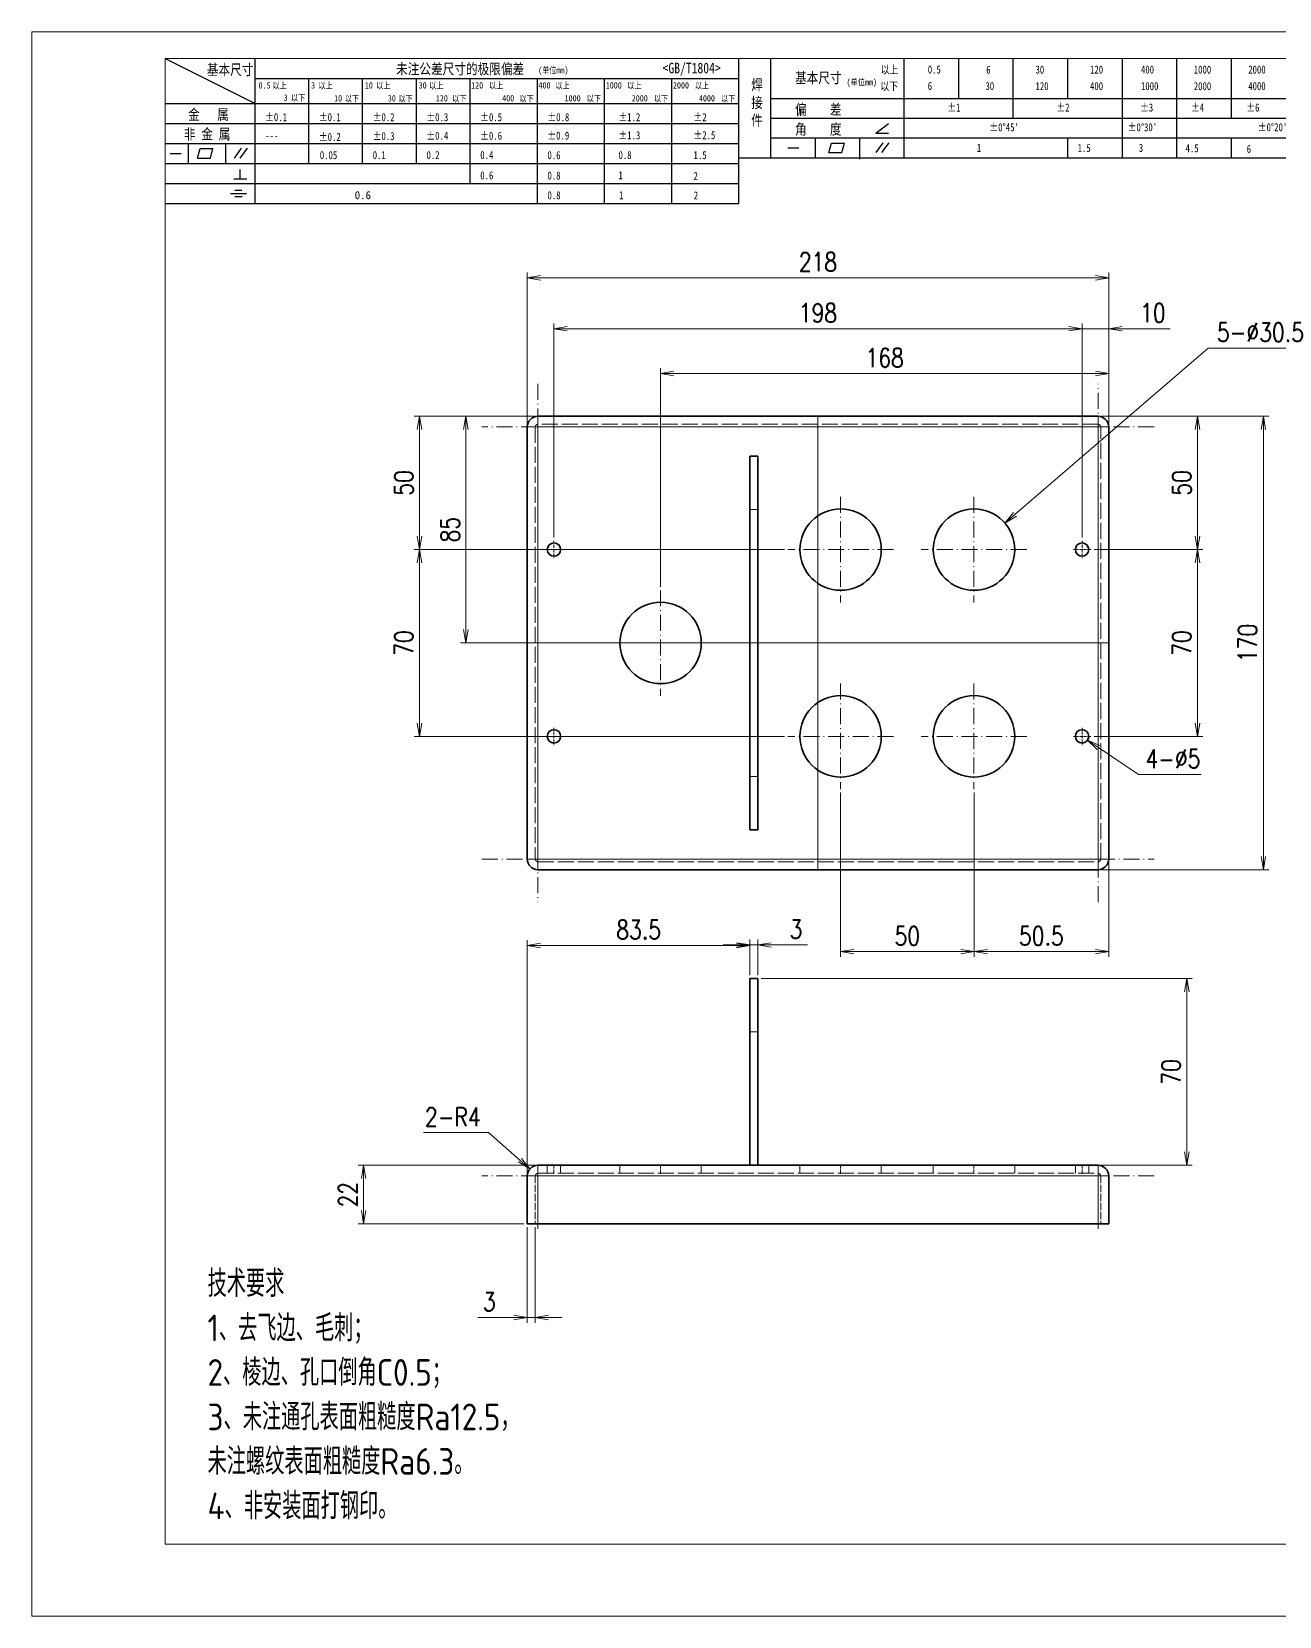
# Model space of a CAD drawing. Header units: millimetres. Extents: x 1333 to 209312, y -42879 to 359.
# Drawn here: x 134588 to 135055, y -1081 to -487 of the extents above; entities that cross this region are included whole.
import ezdxf

# ---------------------------------------------------------------- set-up
doc = ezdxf.new("R2010")
doc.units = ezdxf.units.MM
doc.header["$LTSCALE"] = 0.5
doc.linetypes.add('DASHDOT', pattern=[18.5, 12, -3, 0.5, -3])
doc.linetypes.add('DASHED', pattern=[15, 12, -3])
for name, color, linetype, lineweight in [('CENTER', 2, 'DASHDOT', 15), ('DRAWING', 7, 'Continuous', 35), ('HIDDEN', 1, 'DASHED', 18), ('图框', 7, 'Continuous', 18), ('标注线', 3, 'Continuous', 18)]:
    doc.layers.add(name, color=color, linetype=linetype, lineweight=lineweight)
doc.layers.add('DIM', color=3, linetype='Continuous')
doc.layers.add('图\\M+19E79\\M+195B6\\M+18E9A', color=7, linetype='Continuous')
doc.layers.add('打印', color=7, linetype='Continuous', lineweight=15, plot=False)
doc.layers.add('打印-禁用', color=7, linetype='Continuous', lineweight=15, plot=False)
doc.styles.add('DIM', font='romans.shx', dxfattribs={"width": 0.8, "bigfont": 'bigfont.shx'})
doc.styles.add('国标', font='simfang.ttf', dxfattribs={"width": 0.8})
doc.styles.add('机械长仿宋', font='gbenor.shx', dxfattribs={"height": 1, "bigfont": 'gbcbig.shx'})
doc.dimstyles.new('XR 1-2$0', dxfattribs={"dimscale": 2, "dimtxt": 3.5, "dimasz": 2.5, "dimexe": 1, "dimexo": 0.625, "dimgap": 1.2, "dimtad": 1, "dimdsep": 46, "dimtxsty": 'DIM', "dimblk": 'OPEN', "dimcen": 0, "dimclrd": 8, "dimclre": 8, "dimclrt": 2, "dimazin": 2, "dimtfac": 0.5, "dimtmove": 0, "dimatfit": 3, "dimldrblk": 'OPEN', "dimfxl": 0, "dimtolj": 2, "dimlwd": 13, "dimlwe": 13, "dimarcsym": 0})
doc.dimstyles.new('XR 1-2$3', dxfattribs={"dimscale": 2, "dimtxt": 3.5, "dimasz": 2.5, "dimexe": 1, "dimexo": 0.625, "dimgap": 1.2, "dimtad": 1, "dimtoh": 1, "dimdsep": 46, "dimtxsty": 'DIM', "dimblk": 'OPEN', "dimcen": 0, "dimclrd": 8, "dimclre": 8, "dimclrt": 2, "dimazin": 2, "dimtfac": 0.5, "dimtofl": 0, "dimtmove": 0, "dimatfit": 3, "dimldrblk": 'OPEN', "dimfxl": 0, "dimtolj": 2, "dimlwd": 18, "dimlwe": 18, "dimarcsym": 0})
doc.dimstyles.new('XR 1-2$4', dxfattribs={"dimscale": 2, "dimtxt": 3.5, "dimasz": 2.5, "dimexe": 1, "dimexo": 0.625, "dimgap": 1.2, "dimtad": 1, "dimtoh": 1, "dimdsep": 46, "dimtxsty": 'DIM', "dimblk": 'OPEN', "dimcen": 0, "dimclrd": 8, "dimclre": 8, "dimclrt": 2, "dimazin": 2, "dimtfac": 0.5, "dimtofl": 0, "dimtmove": 0, "dimatfit": 3, "dimldrblk": 'OPEN', "dimfxl": 0, "dimtolj": 2, "dimlwd": 18, "dimlwe": 18, "dimarcsym": 0})

# ---------------------------------------------------------------- blocks, each defined once
blk = doc.blocks.new('GZDEH零件A3图框V01版')
at = {"layer": '图\\M+19E79\\M+195B6\\M+18E9A', "color": 9}
for p, q in [((2882.49, -1554.46), (2899.37, -1562.92)), ((2899.37, -1581.67), (2899.37, -1554.46)), ((2990.09, -1581.67), (2990.09, -1554.46)), ((2996.09, -1573.08), (2996.09, -1554.46)), ((3021.09, -1561.98), (3021.09, -1554.46)), ((3031.31, -1561.98), (3031.31, -1554.46)), ((3041.53, -1561.98), (3041.53, -1554.46)), ((3051.75, -1561.98), (3051.75, -1554.46)), ((3061.98, -1561.98), (3061.98, -1554.46)), ((3072.2, -1561.98), (3072.2, -1554.46)), ((3082.42, -1561.98), (3082.42, -1554.46)), ((2899.37, -1558.24), (2990.09, -1558.24)), ((2909.45, -1574.17), (2909.45, -1558.24)), ((2919.53, -1574.17), (2919.53, -1558.24)), ((2929.61, -1574.17), (2929.61, -1558.24)), ((2939.69, -1577.92), (2939.69, -1558.24)), ((2952.29, -1581.67), (2952.29, -1558.24)), ((2964.89, -1581.67), (2964.89, -1558.24)), ((2977.49, -1581.67), (2977.49, -1558.24)), ((2996.09, -1561.98), (3113.09, -1561.98)), ((3021.09, -1573.08), (3021.09, -1561.98)), ((3041.53, -1565.68), (3041.53, -1561.98)), ((3061.98, -1573.08), (3061.98, -1561.98)), ((3072.2, -1573.08), (3072.2, -1561.98)), ((3082.42, -1565.68), (3082.42, -1561.98)), ((2882.49, -1562.92), (2990.09, -1562.92)), ((2882.49, -1566.67), (2990.09, -1566.67)), ((2996.09, -1565.68), (3113.09, -1565.68)), ((3015.75, -1568.51), (3018.15, -1566.66)), ((2882.49, -1570.42), (2990.09, -1570.42)), ((2886.92, -1574.12), (2886.92, -1570.42)), ((2893.91, -1574.12), (2893.91, -1570.42)), ((2996.09, -1569.38), (3113.09, -1569.38)), ((3004.42, -1573.08), (3004.42, -1569.38)), ((3006.97, -1572.12), (3007.45, -1570.33)), ((3007.45, -1570.33), (3009.86, -1570.33)), ((3009.39, -1572.12), (3009.86, -1570.33)), ((3012.75, -1573.08), (3012.75, -1569.38)), ((3015.75, -1568.51), (3018.15, -1568.51)), ((3015.81, -1572.12), (3017.15, -1570.26)), ((3016.89, -1572.12), (3018.23, -1570.26)), ((3051.75, -1573.08), (3051.75, -1569.38)), ((3082.42, -1573.08), (3082.42, -1569.48)), ((2883.43, -1572.27), (2885.49, -1572.27)), ((2888.59, -1573.16), (2889.07, -1571.37)), ((2888.59, -1573.16), (2891, -1573.16)), ((2889.07, -1571.37), (2891.48, -1571.37)), ((2891, -1573.16), (2891.48, -1571.37)), ((2895.52, -1573.16), (2896.85, -1571.3)), ((2896.6, -1573.16), (2897.94, -1571.3)), ((2990.09, -1573.08), (3113.09, -1573.08)), ((2999.26, -1571.23), (3001.32, -1571.23)), ((3006.97, -1572.12), (3009.39, -1572.12)), ((3012.75, -1573.33), (3012.75, -1573.08)), ((2882.49, -1574.17), (2990.09, -1574.17)), ((2895.42, -1577.05), (2897.81, -1577.05)), ((2896.58, -1577.05), (2896.58, -1575.28)), ((2882.49, -1577.92), (2990.09, -1577.92)), ((2894.79, -1579.77), (2897.77, -1579.77)), ((2895.57, -1579.17), (2896.92, -1579.17)), ((2882.49, -1581.67), (2990.09, -1581.67)), ((2895.57, -1580.37), (2896.93, -1580.37))]:
    blk.add_line(p, q, dxfattribs=at)
at = {"layer": '图框', "linetype": 'Continuous'}
for p, q in [((2882.49, -1554.46), (2882.49, -1832.96)), ((3272.49, -1554.46), (2882.49, -1554.46)), ((2882.49, -1832.96), (3272.49, -1832.96))]:
    blk.add_line(p, q, dxfattribs=at)
at = {"layer": '打印-禁用', "linetype": 'Continuous'}
for p, q in [((2857.49, -1549.46), (2857.49, -1846.46)), ((3277.49, -1549.46), (2857.49, -1549.46)), ((2857.49, -1846.46), (3277.49, -1846.46))]:
    blk.add_line(p, q, dxfattribs=at)
at = {"layer": '图\\M+19E79\\M+195B6\\M+18E9A', "color": 9, "style": '国标', "width": 0.8}
for s, height, p in [('基本尺寸', 2, (2890.33, -1557.58)), ('未注公差尺寸的极限偏差', 2, (2925.81, -1557.44)), ('<GB/T1804>', 2, (2975.78, -1557.27)), ('以上', 1.5, (3016.64, -1557.33)), ('0.5', 1.5, (3025.49, -1557.3)), ('6', 1.5, (3036.45, -1557.34)), ('30', 1.5, (3045.69, -1557.31)), ('120', 1.5, (3055.91, -1557.31)), ('400', 1.5, (3065.46, -1557.31)), ('1000', 1.5, (3075.36, -1557.31)), ('2000', 1.5, (3085.57, -1557.31)), ('30', 1.2, (2930.04, -1560.11)), ('基本尺寸', 2, (3000.6, -1559.1)), ('以下', 1.5, (3016.58, -1560.43)), ('6', 1.5, (3025.49, -1560.38)), ('30', 1.5, (3036.31, -1560.39)), ('120', 1.5, (3045.69, -1560.41)), ('400', 1.5, (3055.91, -1560.41)), ('1000', 1.5, (3065.46, -1560.41)), ('2000', 1.5, (3075.36, -1560.41)), ('4000', 1.5, (3085.57, -1560.41)), ('金   属', 2, (2886.82, -1565.98)), ('±0.1', 1.5, (2901.27, -1566.23)), ('±0.1', 1.5, (2911.35, -1566.23)), ('±0.2', 1.5, (2921.43, -1566.23)), ('±0.3', 1.5, (2931.51, -1566.23)), ('±0.5', 1.5, (2941.59, -1566.23)), ('±0.8', 1.5, (2954.19, -1566.23)), ('±1.2', 1.5, (2967.51, -1566.23)), ('±2', 1.5, (2981.58, -1566.23)), ('偏    差', 2, (3000.6, -1565.04)), ('±1', 1.5, (3029.16, -1564.42)), ('±2', 1.5, (3049.61, -1564.42)), ('±3', 1.5, (3065.3, -1564.42)), ('±4', 1.5, (3074.85, -1564.42)), ('±6', 1.5, (3085.22, -1564.42)), ('非 金 属', 2, (2886.02, -1569.65)), ('±0.3', 1.5, (2921.43, -1569.77)), ('±0.4', 1.5, (2931.51, -1569.71)), ('±0.6', 1.5, (2941.59, -1569.71)), ('±0.9', 1.5, (2954.19, -1569.68)), ('±1.3', 1.5, (2967.51, -1569.62)), ('±2.5', 1.5, (2981.58, -1569.61)), ('角    度', 2, (3000.6, -1568.74)), ("±0%%D45'", 1.5, (3037.06, -1568.12)), ("±0%%D30'", 1.5, (3062.98, -1568.12)), ("±0%%D20'", 1.5, (3087.38, -1568.12)), ('---', 1.5, (2901.27, -1569.65)), ('±0.2', 1.5, (2911.35, -1569.92)), ('1', 1.5, (3034.69, -1571.98)), ('1.5', 1.5, (3053.59, -1572.01)), ('3', 1.5, (3065.05, -1571.98)), ('4.5', 1.5, (3073.82, -1572.05)), ('6', 1.5, (3085.28, -1572.19)), ('0.1', 1.5, (2921.43, -1573.34)), ('0.2', 1.5, (2931.51, -1573.33)), ('0.4', 1.5, (2941.59, -1573.33)), ('0.6', 1.5, (2954.19, -1573.35)), ('0.8', 1.5, (2967.51, -1573.33)), ('1.5', 1.5, (2981.58, -1573.34)), ('0.6', 1.5, (2941.59, -1577.14)), ('0.8', 1.5, (2954.19, -1577.17)), ('1', 1.5, (2967.51, -1577.12)), ('2', 1.5, (2981.58, -1577.26)), ('0.8', 1.5, (2954.19, -1580.87)), ('1', 1.5, (2967.59, -1580.86)), ('2', 1.5, (2981.62, -1580.89))]:
    blk.add_text(s, height=height, dxfattribs=at).set_placement(p)
at = {"layer": '图\\M+19E79\\M+195B6\\M+18E9A', "color": 9, "lineweight": 15, "style": '国标', "width": 0.8}
for s, p in [('(单位mm)', (2952.44, -1557.27)), ('0.5', (2900.03, -1560.11)), ('以上', (2902.64, -1560.16)), ('3', (2909.88, -1560.11)), ('以上', (2911.25, -1560.16)), ('10', (2919.96, -1560.11)), ('以上', (2922.09, -1560.16)), ('以上', (2932.02, -1560.16)), ('120', (2939.88, -1560.11)), ('以上', (2943.21, -1560.16)), ('400', (2952.52, -1560.11)), ('以上', (2955.68, -1560.16)), ('1000', (2965.12, -1560.11)), ('以上', (2969.16, -1560.16)), ('2000', (2977.72, -1560.11)), ('以上', (2981.8, -1560.16)), ('(单位mm)', (3010.27, -1559.51)), ('3', (2904.73, -1562.41)), ('以下', (2906.1, -1562.46)), ('10', (2914.19, -1562.54)), ('以下', (2916.18, -1562.59)), ('30', (2924.27, -1562.54)), ('以下', (2926.26, -1562.59)), ('120', (2933.26, -1562.54)), ('以下', (2936.34, -1562.59)), ('400', (2945.7, -1562.54)), ('以下', (2948.94, -1562.59)), ('1000', (2957.41, -1562.54)), ('以下', (2961.54, -1562.59)), ('2000', (2969.99, -1562.54)), ('以下', (2974.14, -1562.59)), ('4000', (2982.59, -1562.54)), ('以下', (2986.74, -1562.59))]:
    blk.add_text(s, height=1.2, dxfattribs=at).set_placement(p)
at = {"layer": '图\\M+19E79\\M+195B6\\M+18E9A', "color": 9, "lineweight": 13, "style": '国标'}
blk.add_text('0.6', height=1.5, dxfattribs=at).set_placement((2918.05, -1580.85))
at = {"layer": '图\\M+19E79\\M+195B6\\M+18E9A', "color": 9, "style": '国标'}
for s, insert, char_height, width, attachment_point in [('焊\\P接\\P件', (2992.39, -1558.41), 2, 3.1877, 1), ('0.05', (2911.51, -1573.37), 1.5, 5.1982, 7)]:
    blk.add_mtext(s, dxfattribs=dict(at, insert=insert, char_height=char_height, width=width, attachment_point=attachment_point))
blk = doc.blocks.new('DEH A3')
at = {"layer": '图框'}
blk.add_blockref('GZDEH零件A3图框V01版', (-2857.49, 1846.46), dxfattribs=at)
blk = doc.blocks.new('_Open')
at = {"color": 0, "linetype": 'ByBlock', "lineweight": -2}
for p, q in [((-1, 0.17), (0, 0)), ((-1, -0.17), (0, 0)), ((0, 0), (-1, 0))]:
    blk.add_line(p, q, dxfattribs=at)
blk = doc.blocks.new('*D625')
at = {"layer": 'Defpoints', "color": 0, "transparency": 16777216}
for p in [(134773.37, -579.66), (134773.37, -635.57), (134991.37, -635.57)]:
    blk.add_point(p, dxfattribs=at)
at = {"layer": 'DIM', "color": 8, "lineweight": 13, "transparency": 16777216}
for p, q in [((134773.37, -634.32), (134773.37, -577.66)), ((134986.37, -579.66), (134778.37, -579.66)), ((134991.37, -634.32), (134991.37, -577.66))]:
    blk.add_line(p, q, dxfattribs=at)
at = {"layer": 'DIM', "color": 8, "linetype": 'ByBlock', "lineweight": 13, "transparency": 16777216, "xscale": 5, "yscale": 5, "zscale": 5, "rotation": 180}
blk.add_blockref('_Open', (134773.37, -579.66), dxfattribs=at)
at = {"layer": 'DIM', "color": 8, "linetype": 'ByBlock', "lineweight": 13, "transparency": 16777216, "xscale": 5, "yscale": 5, "zscale": 5}
blk.add_blockref('_Open', (134991.37, -579.66), dxfattribs=at)
at = {"layer": 'DIM', "color": 2, "transparency": 16777216, "insert": (134882.37, -573.76), "char_height": 7, "attachment_point": 5, "style": 'DIM'}
blk.add_mtext('\\A2;218', dxfattribs=at)
blk = doc.blocks.new('*D626')
at = {"layer": 'Defpoints', "color": 0, "transparency": 16777216}
for p in [(134991.37, -598.76), (134991.37, -635.57), (134981.37, -678.32)]:
    blk.add_point(p, dxfattribs=at)
at = {"layer": 'DIM', "color": 8, "lineweight": 13, "transparency": 16777216}
for p, q in [((134976.37, -598.76), (134971.37, -598.76)), ((134981.37, -677.07), (134981.37, -596.76)), ((134981.37, -598.76), (134991.37, -598.76)), ((134991.37, -634.32), (134991.37, -596.76)), ((134996.37, -598.76), (135014.43, -598.76))]:
    blk.add_line(p, q, dxfattribs=at)
at = {"layer": 'DIM', "color": 8, "linetype": 'ByBlock', "lineweight": 13, "transparency": 16777216, "xscale": 5, "yscale": 5, "zscale": 5}
blk.add_blockref('_Open', (134981.37, -598.76), dxfattribs=at)
at = {"layer": 'DIM', "color": 8, "linetype": 'ByBlock', "lineweight": 13, "transparency": 16777216, "xscale": 5, "yscale": 5, "zscale": 5, "rotation": 180}
blk.add_blockref('_Open', (134991.37, -598.76), dxfattribs=at)
at = {"layer": 'DIM', "color": 2, "transparency": 16777216, "insert": (135007.9, -592.86), "char_height": 7, "attachment_point": 5, "style": 'DIM'}
blk.add_mtext('\\A2;10', dxfattribs=at)
blk = doc.blocks.new('*D627')
at = {"layer": 'Defpoints', "color": 0, "transparency": 16777216}
for p in [(134783.37, -598.76), (134783.37, -678.32), (134981.37, -678.32)]:
    blk.add_point(p, dxfattribs=at)
at = {"layer": 'DIM', "color": 8, "lineweight": 13, "transparency": 16777216}
for p, q in [((134783.37, -677.07), (134783.37, -596.76)), ((134976.37, -598.76), (134788.37, -598.76)), ((134981.37, -677.07), (134981.37, -596.76))]:
    blk.add_line(p, q, dxfattribs=at)
at = {"layer": 'DIM', "color": 8, "linetype": 'ByBlock', "lineweight": 13, "transparency": 16777216, "xscale": 5, "yscale": 5, "zscale": 5, "rotation": 180}
blk.add_blockref('_Open', (134783.37, -598.76), dxfattribs=at)
at = {"layer": 'DIM', "color": 8, "linetype": 'ByBlock', "lineweight": 13, "transparency": 16777216, "xscale": 5, "yscale": 5, "zscale": 5}
blk.add_blockref('_Open', (134981.37, -598.76), dxfattribs=at)
at = {"layer": 'DIM', "color": 2, "transparency": 16777216, "insert": (134882.37, -592.86), "char_height": 7, "attachment_point": 5, "style": 'DIM'}
blk.add_mtext('\\A2;198', dxfattribs=at)
blk = doc.blocks.new('*D628')
at = {"layer": 'Defpoints', "color": 0, "transparency": 16777216}
for p in [(134987.37, -631.57), (135024.65, -631.57), (134984.62, -681.57)]:
    blk.add_point(p, dxfattribs=at)
at = {"layer": 'DIM', "color": 8, "lineweight": 13, "transparency": 16777216}
for p, q in [((134988.62, -631.57), (135026.65, -631.57)), ((135024.65, -676.57), (135024.65, -636.57)), ((134985.87, -681.57), (135026.65, -681.57))]:
    blk.add_line(p, q, dxfattribs=at)
at = {"layer": 'DIM', "color": 8, "linetype": 'ByBlock', "lineweight": 13, "transparency": 16777216, "xscale": 5, "yscale": 5, "zscale": 5}
for p, rotation in [((135024.65, -631.57), 90), ((135024.65, -681.57), 270)]:
    blk.add_blockref('_Open', p, dxfattribs=dict(at, rotation=rotation))
at = {"layer": 'DIM', "color": 2, "transparency": 16777216, "insert": (135018.75, -656.57), "char_height": 7, "attachment_point": 5, "rotation": 90, "style": 'DIM'}
blk.add_mtext('\\A2;50', dxfattribs=at)
blk = doc.blocks.new('*D629')
at = {"layer": 'Defpoints', "color": 0, "transparency": 16777216}
for p in [(134984.62, -681.57), (134984.62, -751.57), (135024.65, -751.57)]:
    blk.add_point(p, dxfattribs=at)
at = {"layer": 'DIM', "color": 8, "lineweight": 13, "transparency": 16777216}
for p, q in [((134985.87, -681.57), (135026.65, -681.57)), ((135024.65, -686.57), (135024.65, -746.57)), ((134985.87, -751.57), (135026.65, -751.57))]:
    blk.add_line(p, q, dxfattribs=at)
at = {"layer": 'DIM', "color": 8, "linetype": 'ByBlock', "lineweight": 13, "transparency": 16777216, "xscale": 5, "yscale": 5, "zscale": 5}
for p, rotation in [((135024.65, -681.57), 90), ((135024.65, -751.57), 270)]:
    blk.add_blockref('_Open', p, dxfattribs=dict(at, rotation=rotation))
at = {"layer": 'DIM', "color": 2, "transparency": 16777216, "insert": (135018.75, -716.57), "char_height": 7, "attachment_point": 5, "rotation": 90, "style": 'DIM'}
blk.add_mtext('\\A2;70', dxfattribs=at)
blk = doc.blocks.new('*D630')
at = {"layer": 'Defpoints', "color": 0, "transparency": 16777216}
for p in [(134987.37, -631.57), (135049.37, -631.57), (134987.37, -801.57)]:
    blk.add_point(p, dxfattribs=at)
at = {"layer": 'DIM', "color": 8, "lineweight": 13, "transparency": 16777216}
for p, q in [((134988.62, -631.57), (135051.37, -631.57)), ((135049.37, -796.57), (135049.37, -636.57)), ((134988.62, -801.57), (135051.37, -801.57))]:
    blk.add_line(p, q, dxfattribs=at)
at = {"layer": 'DIM', "color": 8, "linetype": 'ByBlock', "lineweight": 13, "transparency": 16777216, "xscale": 5, "yscale": 5, "zscale": 5}
for p, rotation in [((135049.37, -631.57), 90), ((135049.37, -801.57), 270)]:
    blk.add_blockref('_Open', p, dxfattribs=dict(at, rotation=rotation))
at = {"layer": 'DIM', "color": 2, "transparency": 16777216, "insert": (135043.47, -716.57), "char_height": 7, "attachment_point": 5, "rotation": 90, "style": 'DIM'}
blk.add_mtext('\\A2;170', dxfattribs=at)
blk = doc.blocks.new('*D631')
at = {"layer": 'Defpoints', "color": 0, "transparency": 16777216}
for p in [(134940.87, -771.4), (134991.37, -797.57), (134991.37, -832.28)]:
    blk.add_point(p, dxfattribs=at)
at = {"layer": 'DIM', "color": 8, "lineweight": 13, "transparency": 16777216}
for p, q in [((134940.87, -772.65), (134940.87, -834.28)), ((134991.37, -798.82), (134991.37, -834.28)), ((134945.87, -832.28), (134986.37, -832.28))]:
    blk.add_line(p, q, dxfattribs=at)
at = {"layer": 'DIM', "color": 8, "linetype": 'ByBlock', "lineweight": 13, "transparency": 16777216, "xscale": 5, "yscale": 5, "zscale": 5, "rotation": 180}
blk.add_blockref('_Open', (134940.87, -832.28), dxfattribs=at)
at = {"layer": 'DIM', "color": 8, "linetype": 'ByBlock', "lineweight": 13, "transparency": 16777216, "xscale": 5, "yscale": 5, "zscale": 5}
blk.add_blockref('_Open', (134991.37, -832.28), dxfattribs=at)
at = {"layer": 'DIM', "color": 2, "transparency": 16777216, "insert": (134966.12, -826.38), "char_height": 7, "attachment_point": 5, "style": 'DIM'}
blk.add_mtext('\\A2;50.5', dxfattribs=at)
blk = doc.blocks.new('*D632')
at = {"layer": 'Defpoints', "color": 0, "transparency": 16777216}
for p in [(134890.87, -771.4), (134940.87, -771.4), (134890.87, -832.28)]:
    blk.add_point(p, dxfattribs=at)
at = {"layer": 'DIM', "color": 8, "lineweight": 13, "transparency": 16777216}
for p, q in [((134890.87, -772.65), (134890.87, -834.28)), ((134940.87, -772.65), (134940.87, -834.28)), ((134935.87, -832.28), (134895.87, -832.28))]:
    blk.add_line(p, q, dxfattribs=at)
at = {"layer": 'DIM', "color": 8, "linetype": 'ByBlock', "lineweight": 13, "transparency": 16777216, "xscale": 5, "yscale": 5, "zscale": 5, "rotation": 180}
blk.add_blockref('_Open', (134890.87, -832.28), dxfattribs=at)
at = {"layer": 'DIM', "color": 8, "linetype": 'ByBlock', "lineweight": 13, "transparency": 16777216, "xscale": 5, "yscale": 5, "zscale": 5}
blk.add_blockref('_Open', (134940.87, -832.28), dxfattribs=at)
at = {"layer": 'DIM', "color": 2, "transparency": 16777216, "insert": (134915.87, -826.38), "char_height": 7, "attachment_point": 5, "style": 'DIM'}
blk.add_mtext('\\A2;50', dxfattribs=at)
blk = doc.blocks.new('*D633')
at = {"layer": 'Defpoints', "color": 0, "transparency": 16777216}
for p in [(134732.96, -631.57), (134777.37, -631.57), (134871.04, -681.57)]:
    blk.add_point(p, dxfattribs=at)
at = {"layer": 'DIM', "color": 8, "lineweight": 13, "transparency": 16777216}
for p, q in [((134776.12, -631.57), (134730.96, -631.57)), ((134732.96, -676.57), (134732.96, -636.57)), ((134869.79, -681.57), (134730.96, -681.57))]:
    blk.add_line(p, q, dxfattribs=at)
at = {"layer": 'DIM', "color": 8, "linetype": 'ByBlock', "lineweight": 13, "transparency": 16777216, "xscale": 5, "yscale": 5, "zscale": 5}
for p, rotation in [((134732.96, -631.57), 90), ((134732.96, -681.57), 270)]:
    blk.add_blockref('_Open', p, dxfattribs=dict(at, rotation=rotation))
at = {"layer": 'DIM', "color": 2, "transparency": 16777216, "insert": (134727.06, -656.57), "char_height": 7, "attachment_point": 5, "rotation": 90, "style": 'DIM'}
blk.add_mtext('\\A2;50', dxfattribs=at)
blk = doc.blocks.new('*D634')
at = {"layer": 'Defpoints', "color": 0, "transparency": 16777216}
for p in [(134871.04, -681.57), (134732.96, -751.57), (134871.04, -751.57)]:
    blk.add_point(p, dxfattribs=at)
at = {"layer": 'DIM', "color": 8, "lineweight": 13, "transparency": 16777216}
for p, q in [((134869.79, -681.57), (134730.96, -681.57)), ((134732.96, -686.57), (134732.96, -746.57)), ((134869.79, -751.57), (134730.96, -751.57))]:
    blk.add_line(p, q, dxfattribs=at)
at = {"layer": 'DIM', "color": 8, "linetype": 'ByBlock', "lineweight": 13, "transparency": 16777216, "xscale": 5, "yscale": 5, "zscale": 5}
for p, rotation in [((134732.96, -681.57), 90), ((134732.96, -751.57), 270)]:
    blk.add_blockref('_Open', p, dxfattribs=dict(at, rotation=rotation))
at = {"layer": 'DIM', "color": 2, "transparency": 16777216, "insert": (134727.06, -716.57), "char_height": 7, "attachment_point": 5, "rotation": 90, "style": 'DIM'}
blk.add_mtext('\\A2;70', dxfattribs=at)
blk = doc.blocks.new('*D635')
at = {"layer": 'Defpoints', "color": 0, "transparency": 16777216}
for p in [(134750.34, -631.57), (134777.37, -631.57), (134803.54, -716.57)]:
    blk.add_point(p, dxfattribs=at)
at = {"layer": 'DIM', "color": 8, "lineweight": 13, "transparency": 16777216}
for p, q in [((134776.12, -631.57), (134748.34, -631.57)), ((134750.34, -711.57), (134750.34, -636.57)), ((134802.29, -716.57), (134748.34, -716.57))]:
    blk.add_line(p, q, dxfattribs=at)
at = {"layer": 'DIM', "color": 8, "linetype": 'ByBlock', "lineweight": 13, "transparency": 16777216, "xscale": 5, "yscale": 5, "zscale": 5}
for p, rotation in [((134750.34, -631.57), 90), ((134750.34, -716.57), 270)]:
    blk.add_blockref('_Open', p, dxfattribs=dict(at, rotation=rotation))
at = {"layer": 'DIM', "color": 2, "transparency": 16777216, "insert": (134744.44, -674.07), "char_height": 7, "attachment_point": 5, "rotation": 90, "style": 'DIM'}
blk.add_mtext('\\A2;85', dxfattribs=at)
blk = doc.blocks.new('*D636')
at = {"layer": 'Defpoints', "color": 0, "transparency": 16777216}
for p in [(134991.37, -615.54), (134991.37, -635.57), (134823.37, -696.75)]:
    blk.add_point(p, dxfattribs=at)
at = {"layer": 'DIM', "color": 8, "lineweight": 13, "transparency": 16777216}
for p, q in [((134823.37, -695.5), (134823.37, -613.54)), ((134828.37, -615.54), (134986.37, -615.54)), ((134991.37, -634.32), (134991.37, -613.54))]:
    blk.add_line(p, q, dxfattribs=at)
at = {"layer": 'DIM', "color": 8, "linetype": 'ByBlock', "lineweight": 13, "transparency": 16777216, "xscale": 5, "yscale": 5, "zscale": 5, "rotation": 180}
blk.add_blockref('_Open', (134823.37, -615.54), dxfattribs=at)
at = {"layer": 'DIM', "color": 8, "linetype": 'ByBlock', "lineweight": 13, "transparency": 16777216, "xscale": 5, "yscale": 5, "zscale": 5}
blk.add_blockref('_Open', (134991.37, -615.54), dxfattribs=at)
at = {"layer": 'DIM', "color": 2, "transparency": 16777216, "insert": (134907.37, -609.64), "char_height": 7, "attachment_point": 5, "style": 'DIM'}
blk.add_mtext('\\A2;168', dxfattribs=at)
blk = doc.blocks.new('*D637')
at = {"layer": 'Defpoints', "color": 0, "transparency": 16777216}
for p in [(134952.43, -671.63), (134929.3, -691.52)]:
    blk.add_point(p, dxfattribs=at)
at = {"layer": 'DIM', "color": 8, "lineweight": 18, "transparency": 16777216}
for p in [(134956.22, -668.36), (135065.49, -606.01)]:
    blk.add_line(p, (135028.69, -606.01), dxfattribs=at)
at = {"layer": 'DIM', "color": 8, "linetype": 'ByBlock', "lineweight": 18, "transparency": 16777216, "xscale": 5, "yscale": 5, "zscale": 5, "rotation": 220.7072958631283}
blk.add_blockref('_Open', (134952.43, -671.63), dxfattribs=at)
at = {"layer": 'DIM', "color": 2, "transparency": 16777216, "insert": (135048.29, -600.11), "char_height": 7, "attachment_point": 5, "style": 'DIM'}
blk.add_mtext('\\A2;\\A2;5-∅30.5', dxfattribs=at)
blk = doc.blocks.new('*D638')
at = {"layer": 'Defpoints', "color": 0, "transparency": 16777216}
for p in [(134979.29, -750.17), (134983.44, -752.97)]:
    blk.add_point(p, dxfattribs=at)
at = {"layer": 'DIM', "color": 8, "lineweight": 18, "transparency": 16777216}
for p in [(134987.58, -755.77), (135025.99, -765.86)]:
    blk.add_line(p, (135002.52, -765.86), dxfattribs=at)
at = {"layer": 'DIM', "color": 8, "linetype": 'ByBlock', "lineweight": 18, "transparency": 16777216, "xscale": 5, "yscale": 5, "zscale": 5, "rotation": 145.9746082865263}
blk.add_blockref('_Open', (134983.44, -752.97), dxfattribs=at)
at = {"layer": 'DIM', "color": 2, "transparency": 16777216, "insert": (135015.46, -759.96), "char_height": 7, "attachment_point": 5, "style": 'DIM'}
blk.add_mtext('\\A2;\\A2;4-∅5', dxfattribs=at)
blk = doc.blocks.new('*D639')
at = {"layer": 'Defpoints', "color": 0, "transparency": 16777216}
for p in [(134856.87, -829.94), (134856.87, -842.36), (134773.37, -916.36)]:
    blk.add_point(p, dxfattribs=at)
at = {"layer": 'DIM', "color": 8, "lineweight": 13, "transparency": 16777216}
for p, q in [((134773.37, -915.11), (134773.37, -827.94)), ((134778.37, -829.94), (134851.87, -829.94)), ((134856.87, -841.11), (134856.87, -827.94))]:
    blk.add_line(p, q, dxfattribs=at)
at = {"layer": 'DIM', "color": 8, "linetype": 'ByBlock', "lineweight": 13, "transparency": 16777216, "xscale": 5, "yscale": 5, "zscale": 5, "rotation": 180}
blk.add_blockref('_Open', (134773.37, -829.94), dxfattribs=at)
at = {"layer": 'DIM', "color": 8, "linetype": 'ByBlock', "lineweight": 13, "transparency": 16777216, "xscale": 5, "yscale": 5, "zscale": 5}
blk.add_blockref('_Open', (134856.87, -829.94), dxfattribs=at)
at = {"layer": 'DIM', "color": 2, "transparency": 16777216, "insert": (134815.12, -824.04), "char_height": 7, "attachment_point": 5, "style": 'DIM'}
blk.add_mtext('\\A2;83.5', dxfattribs=at)
blk = doc.blocks.new('*D640')
at = {"layer": 'Defpoints', "color": 0, "transparency": 16777216}
for p in [(134859.87, -829.78), (134856.87, -842.36), (134859.87, -842.36)]:
    blk.add_point(p, dxfattribs=at)
at = {"layer": 'DIM', "color": 8, "lineweight": 13, "transparency": 16777216}
for p, q in [((134851.87, -829.78), (134846.87, -829.78)), ((134856.87, -841.11), (134856.87, -827.78)), ((134856.87, -829.78), (134859.87, -829.78)), ((134859.87, -841.11), (134859.87, -827.78)), ((134864.87, -829.78), (134878.4, -829.78))]:
    blk.add_line(p, q, dxfattribs=at)
at = {"layer": 'DIM', "color": 8, "linetype": 'ByBlock', "lineweight": 13, "transparency": 16777216, "xscale": 5, "yscale": 5, "zscale": 5}
blk.add_blockref('_Open', (134856.87, -829.78), dxfattribs=at)
at = {"layer": 'DIM', "color": 8, "linetype": 'ByBlock', "lineweight": 13, "transparency": 16777216, "xscale": 5, "yscale": 5, "zscale": 5, "rotation": 180}
blk.add_blockref('_Open', (134859.87, -829.78), dxfattribs=at)
at = {"layer": 'DIM', "color": 2, "transparency": 16777216, "insert": (134874.13, -823.88), "char_height": 7, "attachment_point": 5, "style": 'DIM'}
blk.add_mtext('\\A2;3', dxfattribs=at)
blk = doc.blocks.new('*D641')
at = {"layer": 'Defpoints', "color": 0, "transparency": 16777216}
for p in [(134777.37, -912.36), (134712.01, -934.36), (134773.37, -934.36)]:
    blk.add_point(p, dxfattribs=at)
at = {"layer": 'DIM', "color": 8, "lineweight": 13, "transparency": 16777216}
for p, q in [((134776.12, -912.36), (134710.01, -912.36)), ((134712.01, -917.36), (134712.01, -929.36)), ((134772.12, -934.36), (134710.01, -934.36))]:
    blk.add_line(p, q, dxfattribs=at)
at = {"layer": 'DIM', "color": 8, "linetype": 'ByBlock', "lineweight": 13, "transparency": 16777216, "xscale": 5, "yscale": 5, "zscale": 5}
for p, rotation in [((134712.01, -912.36), 90), ((134712.01, -934.36), 270)]:
    blk.add_blockref('_Open', p, dxfattribs=dict(at, rotation=rotation))
at = {"layer": 'DIM', "color": 2, "transparency": 16777216, "insert": (134706.11, -923.36), "char_height": 7, "attachment_point": 5, "rotation": 90, "style": 'DIM'}
blk.add_mtext('\\A2;22', dxfattribs=at)
blk = doc.blocks.new('*D642')
at = {"layer": 'Defpoints', "color": 0, "transparency": 16777216}
for p in [(134774.35, -913.73), (134777.37, -916.36)]:
    blk.add_point(p, dxfattribs=at)
at = {"layer": 'DIM', "color": 8, "lineweight": 18, "transparency": 16777216}
for p in [(134734.51, -900.13), (134770.59, -910.44)]:
    blk.add_line(p, (134758.78, -900.13), dxfattribs=at)
at = {"layer": 'DIM', "color": 8, "linetype": 'ByBlock', "lineweight": 18, "transparency": 16777216, "xscale": 5, "yscale": 5, "zscale": 5, "rotation": 318.862814475479}
blk.add_blockref('_Open', (134774.35, -913.73), dxfattribs=at)
at = {"layer": 'DIM', "color": 2, "transparency": 16777216, "insert": (134745.45, -894.23), "char_height": 7, "attachment_point": 5, "style": 'DIM'}
blk.add_mtext('\\A2;\\A2;2-R4', dxfattribs=at)
blk = doc.blocks.new('*D643')
at = {"layer": 'Defpoints', "color": 0, "transparency": 16777216}
for p in [(134859.87, -842.36), (135020.66, -842.36), (134987.37, -912.36)]:
    blk.add_point(p, dxfattribs=at)
at = {"layer": 'DIM', "color": 8, "lineweight": 13, "transparency": 16777216}
for p, q in [((134861.12, -842.36), (135022.66, -842.36)), ((135020.66, -907.36), (135020.66, -847.36)), ((134988.62, -912.36), (135022.66, -912.36))]:
    blk.add_line(p, q, dxfattribs=at)
at = {"layer": 'DIM', "color": 8, "linetype": 'ByBlock', "lineweight": 13, "transparency": 16777216, "xscale": 5, "yscale": 5, "zscale": 5}
for p, rotation in [((135020.66, -842.36), 90), ((135020.66, -912.36), 270)]:
    blk.add_blockref('_Open', p, dxfattribs=dict(at, rotation=rotation))
at = {"layer": 'DIM', "color": 2, "transparency": 16777216, "insert": (135014.76, -877.36), "char_height": 7, "attachment_point": 5, "rotation": 90, "style": 'DIM'}
blk.add_mtext('\\A2;70', dxfattribs=at)
blk = doc.blocks.new('*D644')
at = {"layer": 'Defpoints', "color": 0, "transparency": 16777216}
for p in [(134773.37, -934.36), (134776.37, -934.36), (134773.37, -969.41)]:
    blk.add_point(p, dxfattribs=at)
at = {"layer": 'DIM', "color": 8, "lineweight": 13, "transparency": 16777216}
for p, q in [((134773.37, -935.61), (134773.37, -971.41)), ((134776.37, -935.61), (134776.37, -971.41)), ((134768.37, -969.41), (134754.83, -969.41)), ((134776.37, -969.41), (134773.37, -969.41)), ((134781.37, -969.41), (134786.37, -969.41))]:
    blk.add_line(p, q, dxfattribs=at)
at = {"layer": 'DIM', "color": 8, "linetype": 'ByBlock', "lineweight": 13, "transparency": 16777216, "xscale": 5, "yscale": 5, "zscale": 5}
blk.add_blockref('_Open', (134773.37, -969.41), dxfattribs=at)
at = {"layer": 'DIM', "color": 8, "linetype": 'ByBlock', "lineweight": 13, "transparency": 16777216, "xscale": 5, "yscale": 5, "zscale": 5, "rotation": 180}
blk.add_blockref('_Open', (134776.37, -969.41), dxfattribs=at)
at = {"layer": 'DIM', "color": 2, "transparency": 16777216, "insert": (134759.1, -963.51), "char_height": 7, "attachment_point": 5, "style": 'DIM'}
blk.add_mtext('\\A2;3', dxfattribs=at)

msp = doc.modelspace()

# ---------------------------------------------------------------- linework, layer by layer
at = {"color": 7, "lineweight": 13, "ltscale": 0.1}
for p, q in [((134773.365, -635.572), (134777.365, -635.572)), ((134777.365, -635.572), (134777.365, -631.572)), ((134987.365, -631.572), (134987.365, -635.572)), ((134773.365, -797.572), (134777.365, -797.572)), ((134777.365, -797.572), (134777.365, -801.572)), ((134987.365, -801.572), (134987.365, -797.572)), ((134777.365, -912.364), (134777.365, -916.364)), ((134987.365, -916.364), (134987.365, -912.364)), ((134987.365, -916.364), (134991.365, -916.364))]:
    msp.add_line(p, q, dxfattribs=at)
at = {"color": 7, "lineweight": 13}
for p, q in [((134970.595, -635.572), (134777.365, -635.572)), ((134777.365, -635.572), (134777.365, -797.572)), ((134987.365, -797.572), (134987.365, -635.572)), ((134777.365, -797.572), (134970.595, -797.572)), ((134777.365, -916.364), (134987.365, -916.364))]:
    msp.add_line(p, q, dxfattribs=at)
at = {"color": 7, "lineweight": 13, "ltscale": 0.419262}
for p, q in [((134987.365, -635.572), (134970.595, -635.572)), ((134970.595, -797.572), (134987.365, -797.572))]:
    msp.add_line(p, q, dxfattribs=at)
at = {"color": 7, "lineweight": 13, "ltscale": 0.096593}
msp.add_line((134991.229, -635.572), (134987.365, -635.572), dxfattribs=at)
at = {"color": 7, "lineweight": 13, "ltscale": 0.003407}
msp.add_line((134991.365, -635.572), (134991.229, -635.572), dxfattribs=at)
at = {"color": 7, "lineweight": 13, "ltscale": 0.075}
for p, q in [((134859.865, -666.572), (134856.865, -666.572)), ((134856.865, -766.572), (134859.865, -766.572)), ((134856.865, -862.364), (134859.865, -862.364))]:
    msp.add_line(p, q, dxfattribs=at)
at = {"color": 7, "lineweight": 13, "ltscale": 0.025882}
for p, q in [((134988.4, -797.572), (134987.365, -797.572)), ((134777.365, -916.364), (134776.33, -916.364))]:
    msp.add_line(p, q, dxfattribs=at)
at = {"color": 7, "lineweight": 13, "ltscale": 0.074118}
for p, q in [((134991.365, -797.572), (134988.4, -797.572)), ((134776.33, -916.364), (134773.365, -916.364))]:
    msp.add_line(p, q, dxfattribs=at)
at = {"color": 7, "lineweight": 13, "ltscale": 0.45}
for p, q in [((134777.365, -916.364), (134777.365, -934.364)), ((134987.365, -916.364), (134987.365, -934.364))]:
    msp.add_line(p, q, dxfattribs=at)
at = {"layer": 'CENTER'}
for p, q in [((134777.365, -619.372), (134777.365, -813.772)), ((134987.365, -813.772), (134987.365, -619.372)), ((135008.365, -635.572), (134756.365, -635.572)), ((134890.865, -661.747), (134890.865, -701.397)), ((134940.865, -661.747), (134940.865, -701.397)), ((134910.69, -681.572), (134871.04, -681.572)), ((134960.69, -681.572), (134921.04, -681.572)), ((134823.365, -696.747), (134823.365, -736.397)), ((134843.19, -716.572), (134803.54, -716.572)), ((134890.865, -731.747), (134890.865, -771.397)), ((134940.865, -731.747), (134940.865, -771.397)), ((134910.69, -751.572), (134871.04, -751.572)), ((134960.69, -751.572), (134921.04, -751.572)), ((134756.365, -797.572), (135008.365, -797.572)), ((134777.365, -914.564), (134777.365, -936.165)), ((134987.365, -914.564), (134987.365, -936.165)), ((135008.365, -916.364), (134756.365, -916.364))]:
    msp.add_line(p, q, dxfattribs=at)
at = {"layer": 'CENTER', "ltscale": 0.090015}
for p, q in [((134860.165, -666.572), (134856.565, -666.572)), ((134856.565, -862.364), (134860.165, -862.364)), ((134783.365, -912.064), (134783.365, -915.665)), ((134823.365, -912.064), (134823.365, -915.665)), ((134890.865, -912.064), (134890.865, -915.665)), ((134940.865, -912.064), (134940.865, -915.665)), ((134981.365, -912.064), (134981.365, -915.665))]:
    msp.add_line(p, q, dxfattribs=at)
at = {"layer": 'CENTER', "ltscale": 0.1625}
for p, q in [((134786.615, -681.572), (134780.115, -681.572)), ((134783.365, -678.322), (134783.365, -684.822)), ((134984.615, -681.572), (134978.115, -681.572)), ((134981.365, -678.322), (134981.365, -684.822)), ((134783.365, -748.322), (134783.365, -754.822)), ((134981.365, -748.322), (134981.365, -754.822)), ((134786.615, -751.572), (134780.115, -751.572)), ((134984.615, -751.572), (134978.115, -751.572))]:
    msp.add_line(p, q, dxfattribs=at)
at = {"layer": 'CENTER', "ltscale": 0.09}
msp.add_line((134856.565, -766.572), (134860.165, -766.572), dxfattribs=at)
at = {"layer": 'DRAWING'}
for p, q in [((134773.365, -635.572), (134773.365, -797.572)), ((134987.365, -631.572), (134777.365, -631.572)), ((134991.365, -797.572), (134991.365, -635.572)), ((134856.865, -646.572), (134856.865, -666.572)), ((134859.865, -666.572), (134859.865, -646.572)), ((134856.865, -766.572), (134856.865, -666.572)), ((134859.865, -766.572), (134859.865, -666.572)), ((134856.865, -786.572), (134856.865, -766.572)), ((134859.865, -786.572), (134859.865, -766.572)), ((134777.365, -801.572), (134987.365, -801.572)), ((134856.865, -862.364), (134856.865, -842.364)), ((134859.865, -862.364), (134859.865, -842.364)), ((134856.865, -862.364), (134856.865, -912.364)), ((134859.865, -862.364), (134859.865, -912.364)), ((134777.365, -912.364), (134970.595, -912.364)), ((134777.365, -934.364), (134987.365, -934.364))]:
    msp.add_line(p, q, dxfattribs=at)
at = {"layer": 'DRAWING', "ltscale": 0.075}
for p, q in [((134859.865, -646.572), (134856.865, -646.572)), ((134856.865, -786.572), (134859.865, -786.572)), ((134856.865, -842.364), (134859.865, -842.364))]:
    msp.add_line(p, q, dxfattribs=at)
at = {"layer": 'DRAWING', "ltscale": 0.419262}
msp.add_line((134970.595, -912.364), (134987.365, -912.364), dxfattribs=at)
at = {"layer": 'DRAWING', "ltscale": 0.45}
for p, q in [((134773.365, -916.364), (134773.365, -934.364)), ((134991.365, -916.364), (134991.365, -934.364))]:
    msp.add_line(p, q, dxfattribs=at)
at = {"layer": 'DRAWING', "ltscale": 0.1}
for p, q in [((134773.365, -934.364), (134777.365, -934.364)), ((134987.365, -934.364), (134991.365, -934.364))]:
    msp.add_line(p, q, dxfattribs=at)
at = {"layer": 'DRAWING'}
for centre, radius in [((134890.865, -681.572), 15.25), ((134940.865, -681.572), 15.25), ((134783.365, -681.572), 2.5), ((134981.365, -681.572), 2.5), ((134823.365, -716.572), 15.25), ((134890.865, -751.572), 15.25), ((134940.865, -751.572), 15.25), ((134783.365, -751.572), 2.5), ((134981.365, -751.572), 2.5)]:
    msp.add_circle(centre, radius, dxfattribs=at)
for centre, start, end in [((134777.365, -635.572), 90, 180), ((134987.365, -635.572), 0, 90), ((134777.365, -797.572), 180, 270), ((134987.365, -797.572), 270, 0), ((134777.365, -916.364), 90, 180), ((134987.365, -916.364), 0, 90)]:
    msp.add_arc(centre, 4, start, end, dxfattribs=at)
at = {"layer": 'HIDDEN', "ltscale": 0.007322}
for p, q in [((134776.658, -635.572), (134776.365, -635.572)), ((134777.365, -634.865), (134777.365, -634.572)), ((134987.365, -634.572), (134987.365, -634.865)), ((134988.365, -635.572), (134988.072, -635.572)), ((134776.658, -797.572), (134776.365, -797.572)), ((134777.365, -798.279), (134777.365, -798.572)), ((134987.365, -798.572), (134987.365, -798.279)), ((134988.365, -797.572), (134988.072, -797.572)), ((134776.658, -916.364), (134776.365, -916.364)), ((134776.658, -916.364), (134776.365, -916.364)), ((134777.365, -915.364), (134777.365, -915.657)), ((134777.365, -915.657), (134777.365, -915.364)), ((134987.365, -915.657), (134987.365, -915.364)), ((134987.365, -915.364), (134987.365, -915.657)), ((134988.072, -916.364), (134988.365, -916.364)), ((134988.365, -916.364), (134988.072, -916.364))]:
    msp.add_line(p, q, dxfattribs=at)
at = {"layer": 'HIDDEN'}
for p, q in [((134776.365, -635.572), (134776.365, -797.572)), ((134987.365, -634.572), (134777.365, -634.572)), ((134777.365, -635.572), (134777.365, -797.572)), ((134987.365, -635.572), (134777.365, -635.572)), ((134987.365, -635.572), (134987.365, -797.572)), ((134988.365, -797.572), (134988.365, -635.572)), ((134777.365, -797.572), (134987.365, -797.572)), ((134777.365, -798.572), (134987.365, -798.572)), ((134777.365, -915.364), (134987.365, -915.364)), ((134987.365, -916.364), (134777.365, -916.364)), ((134777.365, -916.364), (134987.365, -916.364)), ((134987.365, -916.364), (134777.365, -916.364))]:
    msp.add_line(p, q, dxfattribs=at)
at = {"layer": 'HIDDEN', "ltscale": 0.017678}
for p, q in [((134776.658, -635.572), (134777.365, -635.572)), ((134777.365, -635.572), (134777.365, -634.865)), ((134987.365, -634.865), (134987.365, -635.572)), ((134988.072, -635.572), (134987.365, -635.572)), ((134776.658, -797.572), (134777.365, -797.572)), ((134777.365, -797.572), (134777.365, -798.279)), ((134987.365, -798.279), (134987.365, -797.572)), ((134988.072, -797.572), (134987.365, -797.572)), ((134777.365, -916.364), (134776.658, -916.364)), ((134777.365, -916.364), (134776.658, -916.364)), ((134777.365, -915.657), (134777.365, -916.364)), ((134777.365, -916.364), (134777.365, -915.657)), ((134987.365, -916.364), (134987.365, -915.657)), ((134987.365, -915.657), (134987.365, -916.364)), ((134987.365, -916.364), (134988.072, -916.364)), ((134988.072, -916.364), (134987.365, -916.364))]:
    msp.add_line(p, q, dxfattribs=at)
at = {"layer": 'HIDDEN', "ltscale": 0.075}
for p, q in [((134859.865, -862.364), (134856.865, -862.364)), ((134780.865, -912.364), (134780.865, -915.364)), ((134780.865, -912.364), (134780.865, -915.364)), ((134785.865, -912.364), (134785.865, -915.364)), ((134785.865, -912.364), (134785.865, -915.364)), ((134808.115, -912.364), (134808.115, -915.364)), ((134838.615, -912.364), (134838.615, -915.364)), ((134856.865, -912.364), (134859.865, -912.364)), ((134875.615, -912.364), (134875.615, -915.364)), ((134875.615, -912.364), (134875.615, -915.364)), ((134906.115, -912.364), (134906.115, -915.364)), ((134906.115, -912.364), (134906.115, -915.364)), ((134925.615, -912.364), (134925.615, -915.364)), ((134925.615, -912.364), (134925.615, -915.364)), ((134956.115, -912.364), (134956.115, -915.364)), ((134956.115, -912.364), (134956.115, -915.364)), ((134978.865, -912.364), (134978.865, -915.364)), ((134978.865, -912.364), (134978.865, -915.364)), ((134983.865, -912.364), (134983.865, -915.364)), ((134983.865, -912.364), (134983.865, -915.364))]:
    msp.add_line(p, q, dxfattribs=at)
at = {"layer": 'HIDDEN', "ltscale": 0.1}
for p, q in [((134777.365, -916.364), (134777.365, -912.364)), ((134987.365, -912.364), (134987.365, -916.364)), ((134991.365, -916.364), (134987.365, -916.364))]:
    msp.add_line(p, q, dxfattribs=at)
at = {"layer": 'HIDDEN', "ltscale": 0.003407}
msp.add_line((134773.501, -916.364), (134773.365, -916.364), dxfattribs=at)
at = {"layer": 'HIDDEN', "ltscale": 0.096593}
msp.add_line((134777.365, -916.364), (134773.501, -916.364), dxfattribs=at)
at = {"layer": 'HIDDEN', "ltscale": 0.45}
for p, q in [((134776.365, -916.364), (134776.365, -934.364)), ((134777.365, -916.364), (134777.365, -934.364)), ((134777.365, -916.364), (134777.365, -934.364)), ((134777.365, -916.364), (134777.365, -934.364)), ((134987.365, -916.364), (134987.365, -934.364)), ((134987.365, -916.364), (134987.365, -934.364)), ((134987.365, -916.364), (134987.365, -934.364)), ((134988.365, -916.364), (134988.365, -934.364))]:
    msp.add_line(p, q, dxfattribs=at)
at = {"layer": 'HIDDEN'}
for centre, start, end in [((134777.365, -635.572), 90, 180), ((134987.365, -635.572), 0, 90), ((134777.365, -797.572), 180, 270), ((134987.365, -797.572), 270, 0), ((134777.365, -916.364), 90, 180), ((134987.365, -916.364), 0, 90)]:
    msp.add_arc(centre, 1, start, end, dxfattribs=at)
at = {"layer": '打印'}
msp.add_lwpolyline([(134587.534, -487.43), (135427.534, -487.43), (135427.534, -1081.43), (134587.534, -1081.43)], close=True, dxfattribs=at)
at = {"layer": '标注线', "color": 7}
for p, q in [((134882.365, -631.572), (134882.365, -801.572)), ((134773.365, -716.572), (134991.365, -716.572))]:
    msp.add_line(p, q, dxfattribs=at)

# ---------------------------------------------------------------- block references
at = {"layer": '图框', "xscale": 2, "yscale": 2, "zscale": 2}
msp.add_blockref('DEH A3', (134587.534, -1081.43), dxfattribs=at)

# ---------------------------------------------------------------- texts
at = {"layer": '标注线', "color": 2, "insert": (134653.482, -1045.093), "char_height": 10, "width": 114.82461, "attachment_point": 7, "style": '机械长仿宋'}
msp.add_mtext('\\A2;技术要求\\P1、去飞边、毛刺；\\P2、棱边、孔口倒角C0.5；\\P3、未注通孔表面粗糙度Ra12.5，\\P未注螺纹表面粗糙度Ra6.3。\\P4、非安装面打钢印。', dxfattribs=at)

# ---------------------------------------------------------------- dimensions: what is measured, and where the dimension line sits
at = {"layer": 'DIM'}
for base, p1, p2, picture, middle in [((134773.365, -579.656), (134991.365, -635.572), (134773.365, -635.572), '*D625', (134882.365, -573.756)), ((134783.365, -598.756), (134981.365, -678.322), (134783.365, -678.322), '*D627', (134882.365, -592.856)), ((134991.365, -598.756), (134981.365, -678.322), (134991.365, -635.572), '*D626', (135007.898, -592.856)), ((134991.365, -615.539), (134823.365, -696.747), (134991.365, -635.572), '*D636', (134907.365, -609.639)), ((134890.865, -832.285), (134940.865, -771.397), (134890.865, -771.397), '*D632', (134915.865, -826.385)), ((134991.365, -832.285), (134940.865, -771.397), (134991.365, -797.572), '*D631', (134966.115, -826.385)), ((134856.865, -829.935), (134773.365, -916.364), (134856.865, -842.364), '*D639', (134815.115, -824.035)), ((134859.865, -829.785), (134856.865, -842.364), (134859.865, -842.364), '*D640', (134874.132, -823.885)), ((134773.365, -969.41), (134776.365, -934.364), (134773.365, -934.364), '*D644', (134759.098, -963.51))]:
    dim = msp.add_linear_dim(base=base, p1=p1, p2=p2, dimstyle='XR 1-2$0', dxfattribs=at)
    dim.commit()
    dim.dimension.update_dxf_attribs({"geometry": picture, "text_midpoint": middle})
for p1, p2, text, picture, middle in [((134929.305, -691.518), (134952.425, -671.626), '\\A2;5-<>', '*D637', (135048.286, -606.014)), ((134979.293, -750.173), (134983.437, -752.971), '\\A2;4-<>', '*D638', (135015.458, -765.858))]:
    dim = msp.add_diameter_dim_2p(p1=p1, p2=p2, text=text, dimstyle='XR 1-2$3', override={"dimtxsty": 'DIM'}, dxfattribs=at)
    dim.commit()
    dim.dimension.update_dxf_attribs({"geometry": picture, "text_midpoint": middle, "dimtype": 163})
for base, p1, p2, picture, middle in [((134732.96, -631.572), (134871.04, -681.572), (134777.365, -631.572), '*D633', (134727.06, -656.572)), ((134750.344, -631.572), (134803.54, -716.572), (134777.365, -631.572), '*D635', (134744.444, -674.072)), ((135024.647, -631.572), (134984.615, -681.572), (134987.365, -631.572), '*D628', (135018.747, -656.572)), ((135049.375, -631.572), (134987.365, -801.572), (134987.365, -631.572), '*D630', (135043.475, -716.572)), ((134732.96, -751.572), (134871.04, -681.572), (134871.04, -751.572), '*D634', (134727.06, -716.572)), ((135024.647, -751.572), (134984.615, -681.572), (134984.615, -751.572), '*D629', (135018.747, -716.572)), ((135020.662, -842.364), (134987.365, -912.364), (134859.865, -842.364), '*D643', (135014.762, -877.364)), ((134712.006, -934.364), (134777.365, -912.364), (134773.365, -934.364), '*D641', (134706.106, -923.364))]:
    dim = msp.add_linear_dim(base=base, p1=p1, p2=p2, angle=90, dimstyle='XR 1-2$0', dxfattribs=at)
    dim.commit()
    dim.dimension.update_dxf_attribs({"geometry": picture, "text_midpoint": middle})
dim = msp.add_radius_dim(center=(134777.365, -916.364), mpoint=(134774.353, -913.733), text='\\A2;2-<>', dimstyle='XR 1-2$4', override={"dimtxsty": 'DIM'}, dxfattribs=at)
dim.commit()
dim.dimension.update_dxf_attribs({"geometry": '*D642', "text_midpoint": (134745.448, -900.131), "dimtype": 164})

doc.saveas('drawing.dxf')
